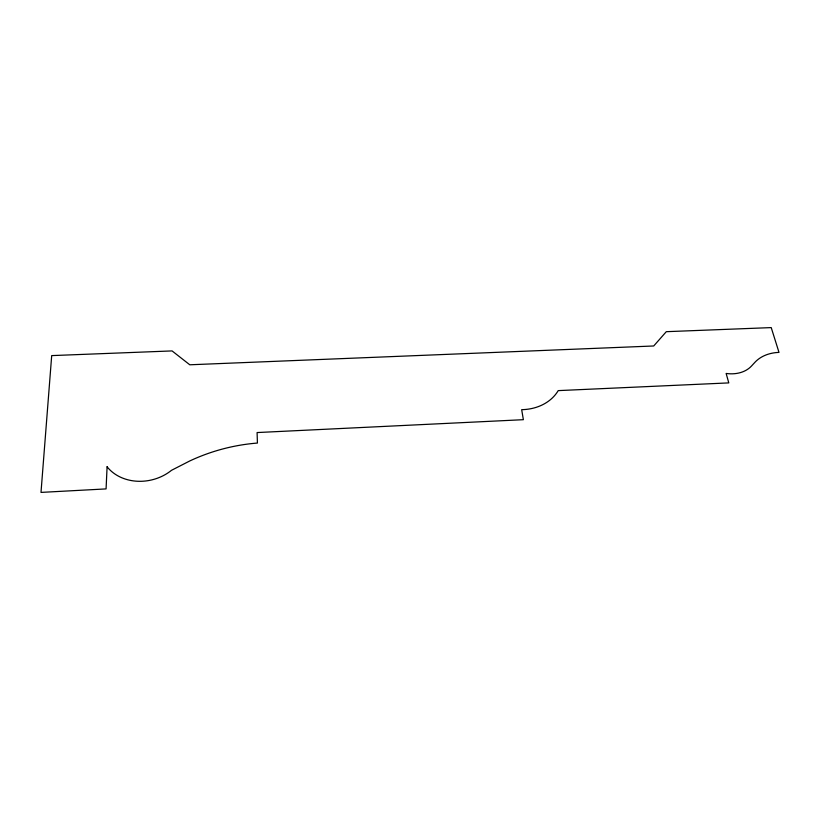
<?xml version="1.0" encoding="UTF-8"?>
<svg xmlns="http://www.w3.org/2000/svg" width="820" height="820" viewBox="0 0 820 820"><rect width="100%" height="100%" fill="white"/><g stroke="black" fill="none" stroke-linecap="round" stroke-linejoin="round"><path stroke-width="1.23" d="M107.092 466.764L106.077 488.904L41 492.4L51.701 355.603L172.067 350.919L189.789 364.787L653.714 345.978L666.301 331.68L771.22 327.6L779 352.395A43.808 33.425 27.4 0 0 754.502 362.768L751.52 365.997A32.421 24.918 23.8 0 1 726.13 373.448L728.795 382.899L558.215 390.617A46.822 38.601 14.6 0 1 521.674 409.672L523.375 419.686L257.09 432.56L257.418 443.056A181.066 167.3 -15.8 0 0 189.717 460.983L171.523 470.301A43.265 36.141 -13.3 0 1 107.092 466.764"/></g></svg>
